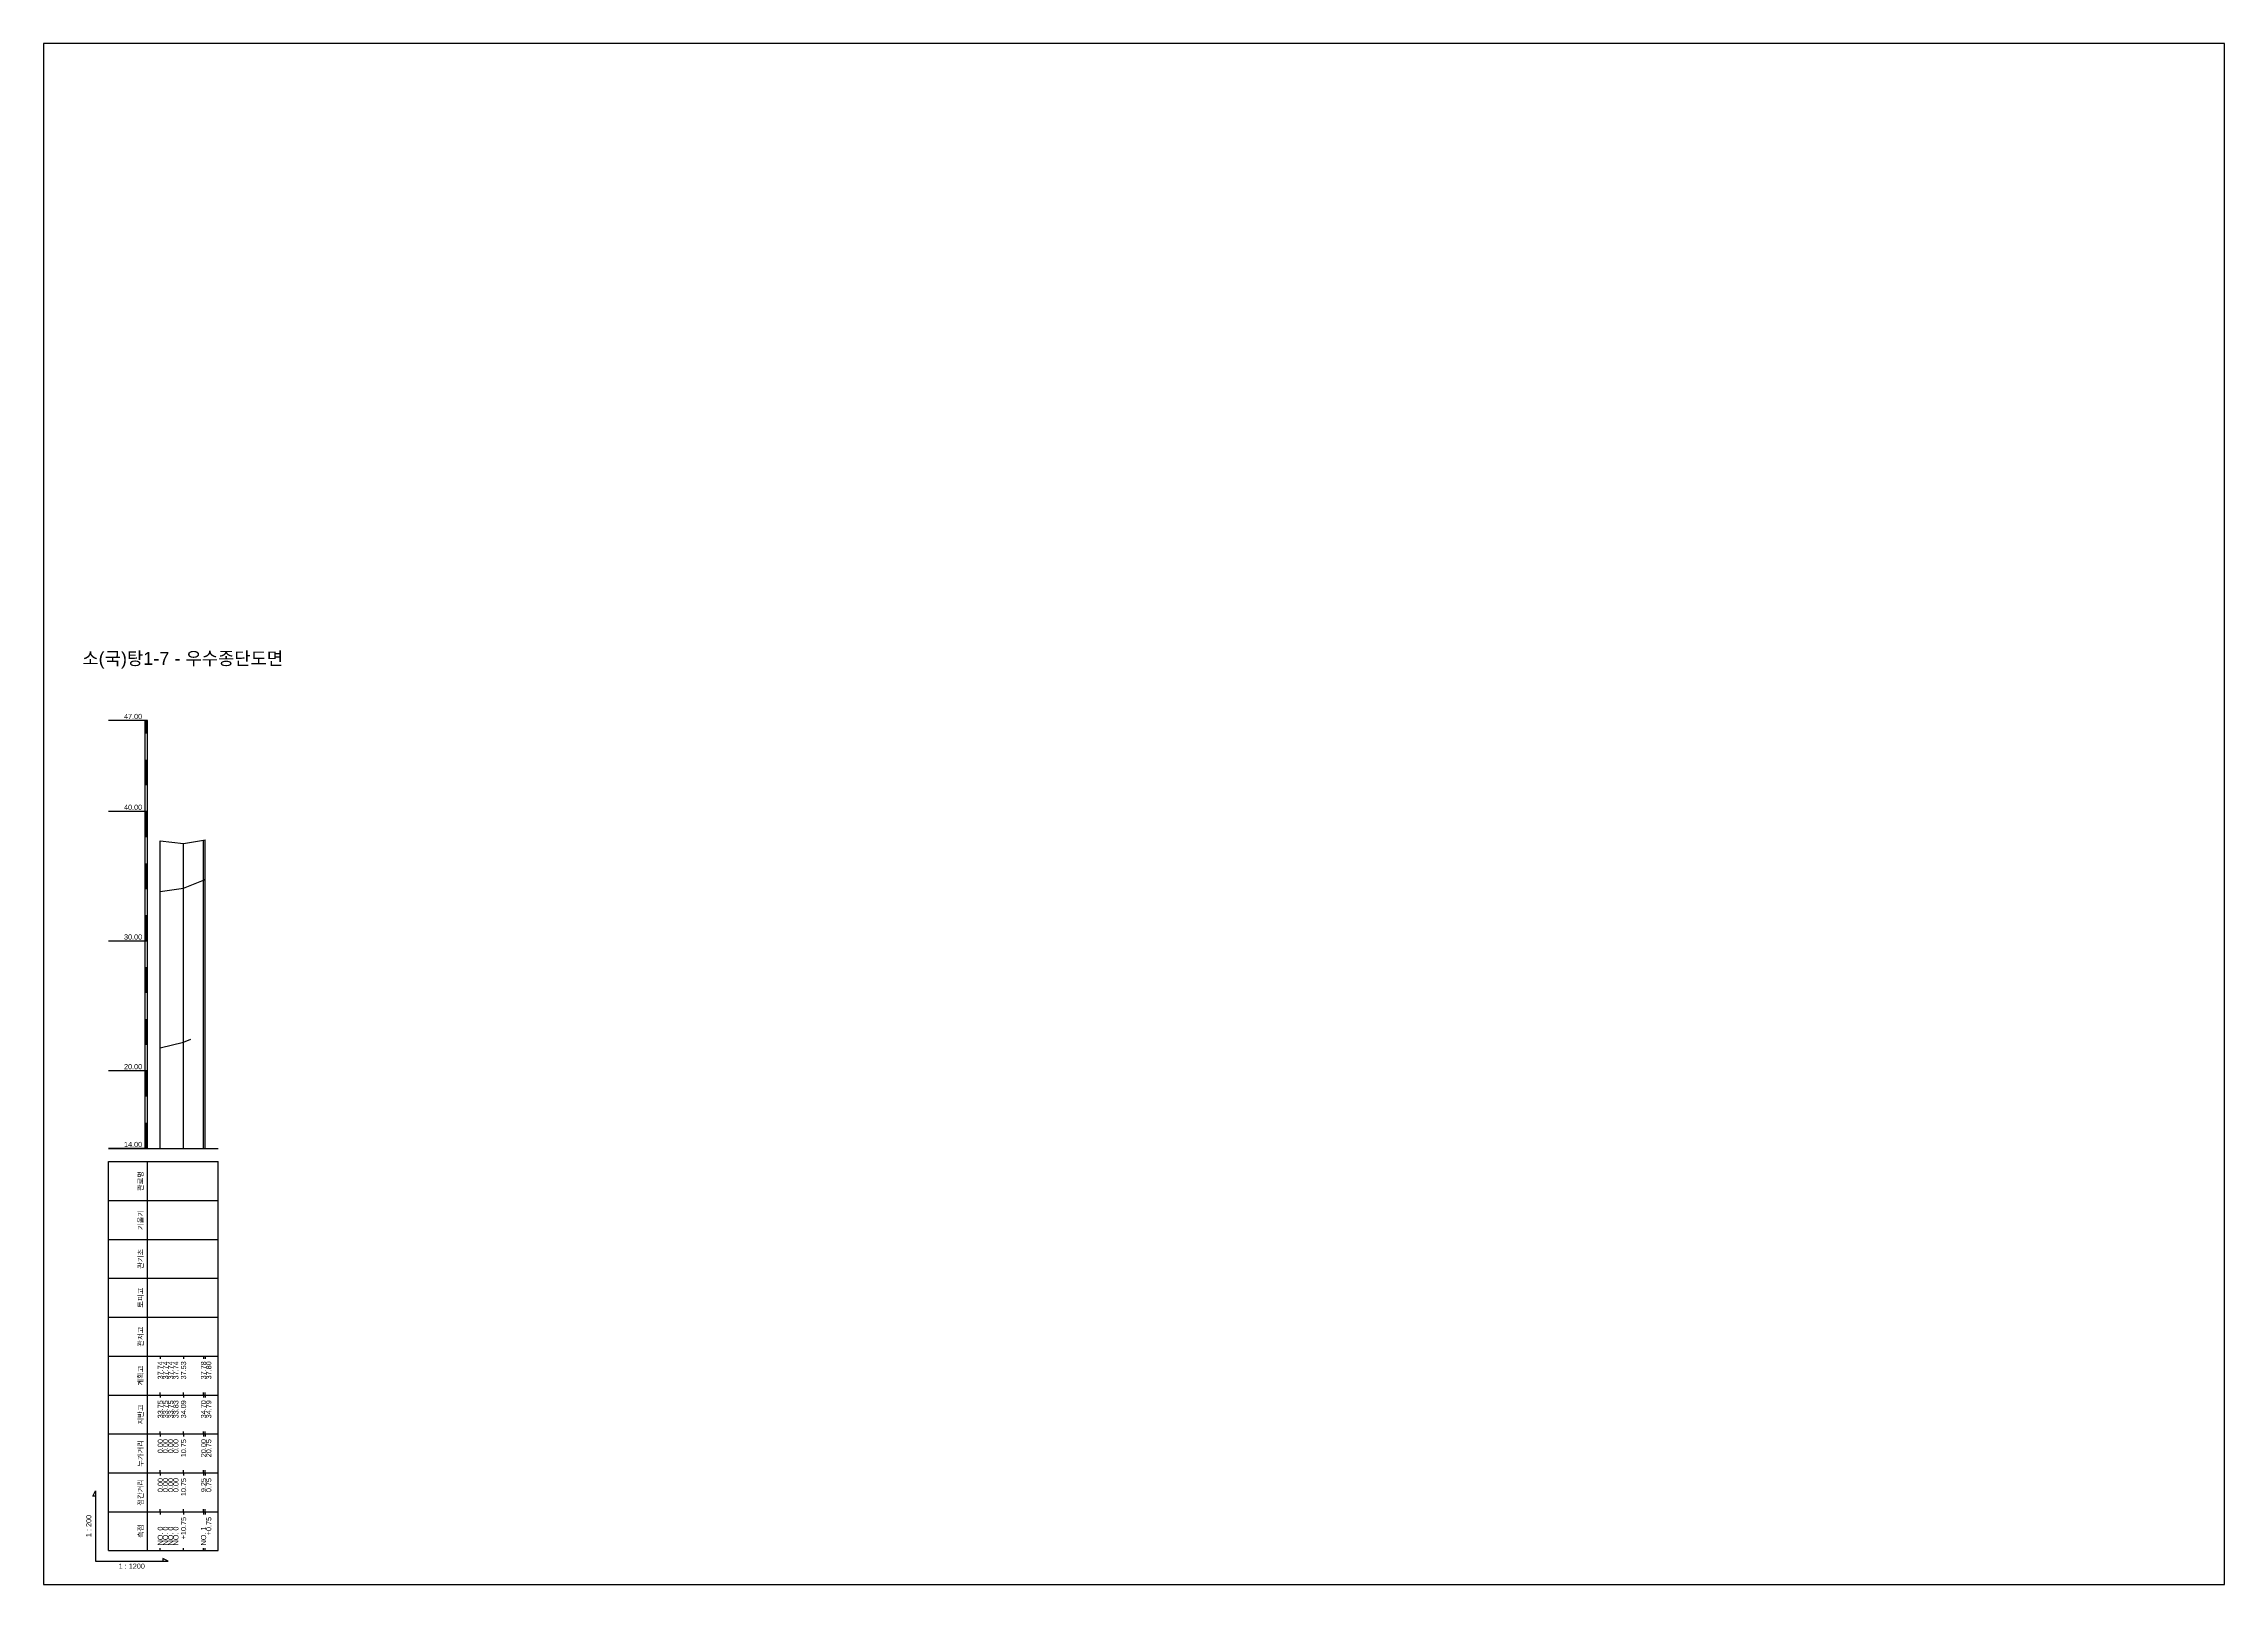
# Model space of a CAD drawing. Header units: millimetres. Extents: x -105495 to 3444, y -108190 to 2013.
# Drawn here: x 20 to 861, y -44436 to -43842 of the extents above; entities that cross this region are included whole.
import ezdxf
from ezdxf.enums import TextEntityAlignment as Align

# ---------------------------------------------------------------- set-up
doc = ezdxf.new("R2010")
doc.units = ezdxf.units.MM
for name, pattern in [('BORDER', [44.45, 12.7, -6.35, 12.7, -6.35, 0, -6.35]), ('DASHDOT', [25.4, 12.7, -6.35, 0, -6.35]), ('DIVIDE', [31.75, 12.7, -6.35, 0, -6.35, 0, -6.35])]:
    doc.linetypes.add(name, pattern=pattern)
for name, color, linetype in [('KZ_종단_계획선', 1, 'Continuous'), ('KZ_종단_노선명', 7, 'Continuous'), ('KZ_종단_도각', 7, 'Continuous'), ('KZ_종단_수직선', 7, 'Continuous'), ('KZ_종단_암선1', 56, 'DASHDOT'), ('KZ_종단_암선2', 4, 'DIVIDE'), ('KZ_종단_암선3', 6, 'BORDER'), ('KZ_종단_지반선', 3, 'Continuous'), ('KZ_종단_테이블문자', 7, 'Continuous'), ('KZ_종단_테이블선', 7, 'Continuous'), ('KZ_종단_폴대', 7, 'Continuous')]:
    doc.layers.add(name, color=color, linetype=linetype)
doc.styles.get("Standard").update_dxf_attribs({"font": 'arial.ttf'})

msp = doc.modelspace()

# ---------------------------------------------------------------- linework, layer by layer
at = {"layer": 'KZ_종단_계획선'}
msp.add_lwpolyline([(65, -44149.29), (65, -44149.29), (65, -44149.29), (65, -44149.29), (73.96, -44150.35), (81.67, -44149.1), (82.29, -44149)], dxfattribs=at)
at = {"layer": 'KZ_종단_도각'}
msp.add_lwpolyline([(20, -44436), (861, -44436), (861, -43842), (20, -43842)], close=True, dxfattribs=at)
at = {"layer": 'KZ_종단_수직선'}
for p, q in [((65, -44268), (65, -44149.29)), ((65, -44268), (65, -44149.29)), ((65, -44268), (65, -44149.29)), ((65, -44268), (65, -44149.29)), ((65, -44268), (65, -44149.29)), ((65, -44268), (65, -44149.29)), ((65, -44268), (65, -44149.29)), ((73.96, -44268), (73.96, -44150.35)), ((81.67, -44268), (81.67, -44149.1)), ((82.29, -44268), (82.29, -44149))]:
    msp.add_line(p, q, dxfattribs=at)
at = {"layer": 'KZ_종단_암선1', "flags": 128}
msp.add_lwpolyline([(65, -44229.51), (65, -44229.51), (65, -44229.51), (65, -44229.12), (73.96, -44226.98), (81.67, -44223.68), (82.29, -44223.22)], dxfattribs=at)
at = {"layer": 'KZ_종단_암선2', "flags": 128}
msp.add_lwpolyline([(65, -44229.57), (65, -44229.57), (65, -44229.57), (65, -44229.18)], dxfattribs=at)
at = {"layer": 'KZ_종단_암선3', "flags": 128}
msp.add_lwpolyline([(65, -44240.79), (65, -44240.79), (65, -44240.79), (65, -44240.39)], dxfattribs=at)
at = {"layer": 'KZ_종단_지반선', "flags": 128}
msp.add_lwpolyline([(65, -44169.25), (65, -44169.25), (65, -44169.25), (65, -44168.85), (73.96, -44167.54), (81.67, -44164.5), (82.29, -44164.06)], dxfattribs=at)
at = {"layer": 'KZ_종단_테이블선'}
for p, q in [((45, -44268), (87.29, -44268)), ((45, -44288), (45, -44273)), ((45, -44273), (87.29, -44273)), ((60, -44288), (60, -44273)), ((87.29, -44288), (87.29, -44273)), ((45, -44303), (45, -44288)), ((45, -44288), (87.29, -44288)), ((60, -44303), (60, -44288)), ((87.29, -44303), (87.29, -44288)), ((45, -44318), (45, -44303)), ((45, -44303), (87.29, -44303)), ((60, -44318), (60, -44303)), ((87.29, -44318), (87.29, -44303)), ((45, -44333), (45, -44318)), ((45, -44318), (87.29, -44318)), ((60, -44333), (60, -44318)), ((87.29, -44333), (87.29, -44318)), ((45, -44348), (45, -44333)), ((45, -44333), (87.29, -44333)), ((60, -44348), (60, -44333)), ((87.29, -44348), (87.29, -44333)), ((45, -44363), (45, -44348)), ((45, -44348), (87.29, -44348)), ((60, -44363), (60, -44348)), ((65, -44348), (65, -44349)), ((65, -44348), (65, -44349)), ((65, -44348), (65, -44349)), ((65, -44348), (65, -44349)), ((73.96, -44348), (73.96, -44349)), ((81.67, -44348), (81.67, -44349)), ((82.29, -44348), (82.29, -44349)), ((87.29, -44363), (87.29, -44348)), ((65, -44363), (65, -44362)), ((65, -44363), (65, -44362)), ((65, -44363), (65, -44362)), ((65, -44363), (65, -44362)), ((73.96, -44363), (73.96, -44362)), ((81.67, -44363), (81.67, -44362)), ((82.29, -44363), (82.29, -44362)), ((45, -44378), (45, -44363)), ((45, -44363), (87.29, -44363)), ((60, -44378), (60, -44363)), ((65, -44363), (65, -44364)), ((65, -44363), (65, -44364)), ((65, -44363), (65, -44364)), ((65, -44363), (65, -44364)), ((73.96, -44363), (73.96, -44364)), ((81.67, -44363), (81.67, -44364)), ((82.29, -44363), (82.29, -44364)), ((87.29, -44378), (87.29, -44363)), ((45, -44393), (45, -44378)), ((45, -44378), (87.29, -44378)), ((60, -44393), (60, -44378)), ((65, -44378), (65, -44377)), ((65, -44378), (65, -44377)), ((65, -44378), (65, -44377)), ((65, -44378), (65, -44377)), ((65, -44378), (65, -44379)), ((65, -44378), (65, -44379)), ((65, -44378), (65, -44379)), ((65, -44378), (65, -44379)), ((73.96, -44378), (73.96, -44377)), ((73.96, -44378), (73.96, -44379)), ((81.67, -44378), (81.67, -44377)), ((81.67, -44378), (81.67, -44379)), ((82.29, -44378), (82.29, -44377)), ((82.29, -44378), (82.29, -44379)), ((87.29, -44393), (87.29, -44378)), ((45, -44408), (45, -44393)), ((45, -44393), (87.29, -44393)), ((60, -44408), (60, -44393)), ((65, -44393), (65, -44392)), ((65, -44393), (65, -44392)), ((65, -44393), (65, -44392)), ((65, -44393), (65, -44392)), ((65, -44393), (65, -44394)), ((65, -44393), (65, -44394)), ((65, -44393), (65, -44394)), ((65, -44393), (65, -44394)), ((73.96, -44393), (73.96, -44392)), ((73.96, -44393), (73.96, -44394)), ((81.67, -44393), (81.67, -44392)), ((81.67, -44393), (81.67, -44394)), ((82.29, -44393), (82.29, -44392)), ((82.29, -44393), (82.29, -44394)), ((87.29, -44408), (87.29, -44393)), ((45, -44423), (45, -44408)), ((45, -44408), (87.29, -44408)), ((60, -44423), (60, -44408)), ((65, -44408), (65, -44407)), ((65, -44408), (65, -44407)), ((65, -44408), (65, -44407)), ((65, -44408), (65, -44407)), ((65, -44408), (65, -44409)), ((65, -44408), (65, -44409)), ((65, -44408), (65, -44409)), ((65, -44408), (65, -44409)), ((73.96, -44408), (73.96, -44407)), ((73.96, -44408), (73.96, -44409)), ((81.67, -44408), (81.67, -44407)), ((81.67, -44408), (81.67, -44409)), ((82.29, -44408), (82.29, -44407)), ((82.29, -44408), (82.29, -44409)), ((87.29, -44423), (87.29, -44408)), ((45, -44423), (87.29, -44423)), ((65, -44423), (65, -44422)), ((65, -44423), (65, -44422)), ((65, -44423), (65, -44422)), ((65, -44423), (65, -44422)), ((73.96, -44423), (73.96, -44422)), ((81.67, -44423), (81.67, -44422)), ((82.29, -44423), (82.29, -44422))]:
    msp.add_line(p, q, dxfattribs=at)
msp.add_lwpolyline([(40, -44402), (39, -44402), (40, -44400), (40, -44427), (68, -44427), (66, -44426), (66, -44427)], dxfattribs=at)
at = {"layer": 'KZ_종단_폴대'}
for p, q in [((60, -44103), (45, -44103)), ((60, -44138), (45, -44138)), ((60, -44188), (45, -44188)), ((60, -44238), (45, -44238)), ((60, -44268), (45, -44268))]:
    msp.add_line(p, q, dxfattribs=at)
at = {"layer": 'KZ_종단_폴대', "const_width": 1}
for points in [[(59.5, -44108), (59.5, -44103)], [(59.5, -44128), (59.5, -44118)], [(59.5, -44148), (59.5, -44138)], [(59.5, -44168), (59.5, -44158)], [(59.5, -44188), (59.5, -44178)], [(59.5, -44208), (59.5, -44198)], [(59.5, -44228), (59.5, -44218)], [(59.5, -44248), (59.5, -44238)], [(59.5, -44268), (59.5, -44258)]]:
    msp.add_lwpolyline(points, dxfattribs=at)
at = {"layer": 'KZ_종단_폴대'}
msp.add_lwpolyline([(60, -44268), (60, -44103), (59, -44103), (59, -44268), (60, -44268)], dxfattribs=at)

# ---------------------------------------------------------------- texts
at = {"layer": 'KZ_종단_노선명'}
msp.add_text('소(국)탕1-7 - 우수종단도면', height=5, dxfattribs=at).set_placement((73.65, -44083), align=Align.BOTTOM_CENTER)
at = {"layer": 'KZ_종단_테이블문자'}
for s, p in [('37.74', (65, -44350)), ('37.74', (67, -44350)), ('37.74', (69, -44350)), ('37.74', (71, -44350)), ('37.53', (73.96, -44350)), ('37.78', (81.67, -44350)), ('37.80', (83.67, -44350)), ('33.75', (65, -44365)), ('33.75', (67, -44365)), ('33.75', (69, -44365)), ('33.83', (71, -44365)), ('34.09', (73.96, -44365)), ('34.70', (81.67, -44365)), ('34.79', (83.67, -44365)), ('0.00', (65, -44380)), ('0.00', (67, -44380)), ('0.00', (69, -44380)), ('0.00', (71, -44380)), ('10.75', (73.96, -44380)), ('20.00', (81.67, -44380)), ('20.75', (83.67, -44380)), ('0.00', (65, -44395)), ('0.00', (67, -44395)), ('0.00', (69, -44395)), ('0.00', (71, -44395)), ('10.75', (73.96, -44395)), ('9.25', (81.67, -44395)), ('0.75', (83.67, -44395)), ('+10.75', (73.96, -44410)), ('+0.75', (83.67, -44410))]:
    msp.add_text(s, height=2, rotation=90, dxfattribs=at).set_placement(p, align=Align.MIDDLE_RIGHT)
for s, p in [('NO. 0', (65, -44421)), ('NO. 0', (67, -44421)), ('NO. 0', (69, -44421)), ('NO. 0', (71, -44421)), ('NO. 1', (81.67, -44421))]:
    msp.add_text(s, height=2, rotation=90, dxfattribs=at).set_placement(p, align=Align.MIDDLE_LEFT)
at = {"layer": 'KZ_종단_테이블선'}
for s, p in [('관로명', (59, -44280.5)), ('기울기', (59, -44295.5)), ('관기초', (59, -44310.5)), ('토피고', (59, -44325.5)), ('관저고', (59, -44340.5)), ('계획고', (59, -44355.5)), ('지반고', (59, -44370.5)), ('누가거리', (59, -44385.5)), ('점간거리', (59, -44400.5)), ('1 : 200', (39, -44413.5)), ('측점', (59, -44415.5))]:
    msp.add_text(s, height=2, rotation=90, dxfattribs=at).set_placement(p, align=Align.BOTTOM_CENTER)
msp.add_text('1 : 1200', height=2, dxfattribs=at).set_placement((54, -44428), align=Align.TOP_CENTER)
at = {"layer": 'KZ_종단_폴대'}
for s, p in [('47.00', (58, -44103)), ('40.00', (58, -44138)), ('30.00', (58, -44188)), ('20.00', (58, -44238)), ('14.00', (58, -44268))]:
    msp.add_text(s, height=2, dxfattribs=at).set_placement(p, align=Align.BOTTOM_RIGHT)

doc.saveas('drawing.dxf')
